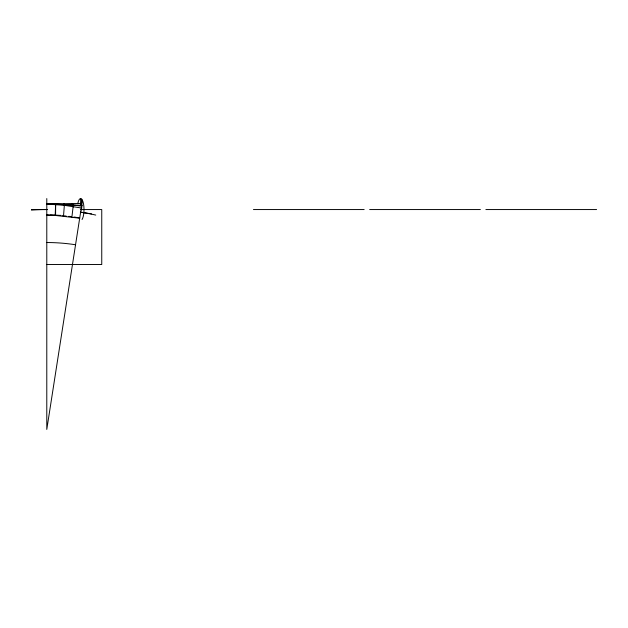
<?xml version="1.0" encoding="UTF-8"?>
<svg xmlns="http://www.w3.org/2000/svg" width="628" height="628" viewBox="0 0 628 628"><rect width="100%" height="100%" fill="white"/><g stroke="black" fill="none" stroke-linecap="round" stroke-linejoin="round"><path stroke-width="0.94" d="M61.018 215.388L55.586 215.271L55.657 204.32L55.233 203.841L46.786 204.061L82.001 205.332L81.475 210.027M79.685 218.206L55.185 215.435L55.633 204.014L74.347 205.207M73.225 206.887L73.343 204.956L72.102 203.535L55.233 203.841M63.507 216.103L64.425 204.359M81.043 205.796L81.781 199.225A10.998 3.383 90 0 0 77.762 203.684M71.898 217.06L73.311 205.097M82.315 201.313L46.786 429.434L46.786 198.566M72.102 203.535L80.408 203.448L82.001 205.332M31.431 209.556L47.218 209.556M80.533 209.556L101.752 209.556L101.752 264.529L46.786 264.529M253.437 209.556L364.161 209.556M369.656 209.556L480.381 209.556M485.876 209.556L596.6 209.556M47.83 215.082L46.786 215.051L55.185 215.435M55.633 204.014L46.786 204.061L64.346 205.309L81.271 208.001M50.46 215.09L59.362 215.467M55.586 215.271L46.786 215.051M62.486 215.702L66.16 216.048M74.858 205.27L81.562 206.141M68.79 216.33L71.411 216.66M73.884 217.005L76.326 217.374M80.627 212.178L91.484 213.865M76.812 217.453L79.725 217.955M63.687 203.668L64.535 204.618M80.627 198.566L80.627 204.979M46.786 242.541A186.901 186.901 0 0 1 75.548 244.763M81.781 199.225A10.998 3.383 -90 0 1 84.003 209.077A10.998 3.383 -90 0 1 82.056 219.517M31.4 210.097A219.879 219.879 0 0 1 47.092 209.556M80.321 212.131A219.879 219.879 0 0 1 95.739 215.074"/></g></svg>
